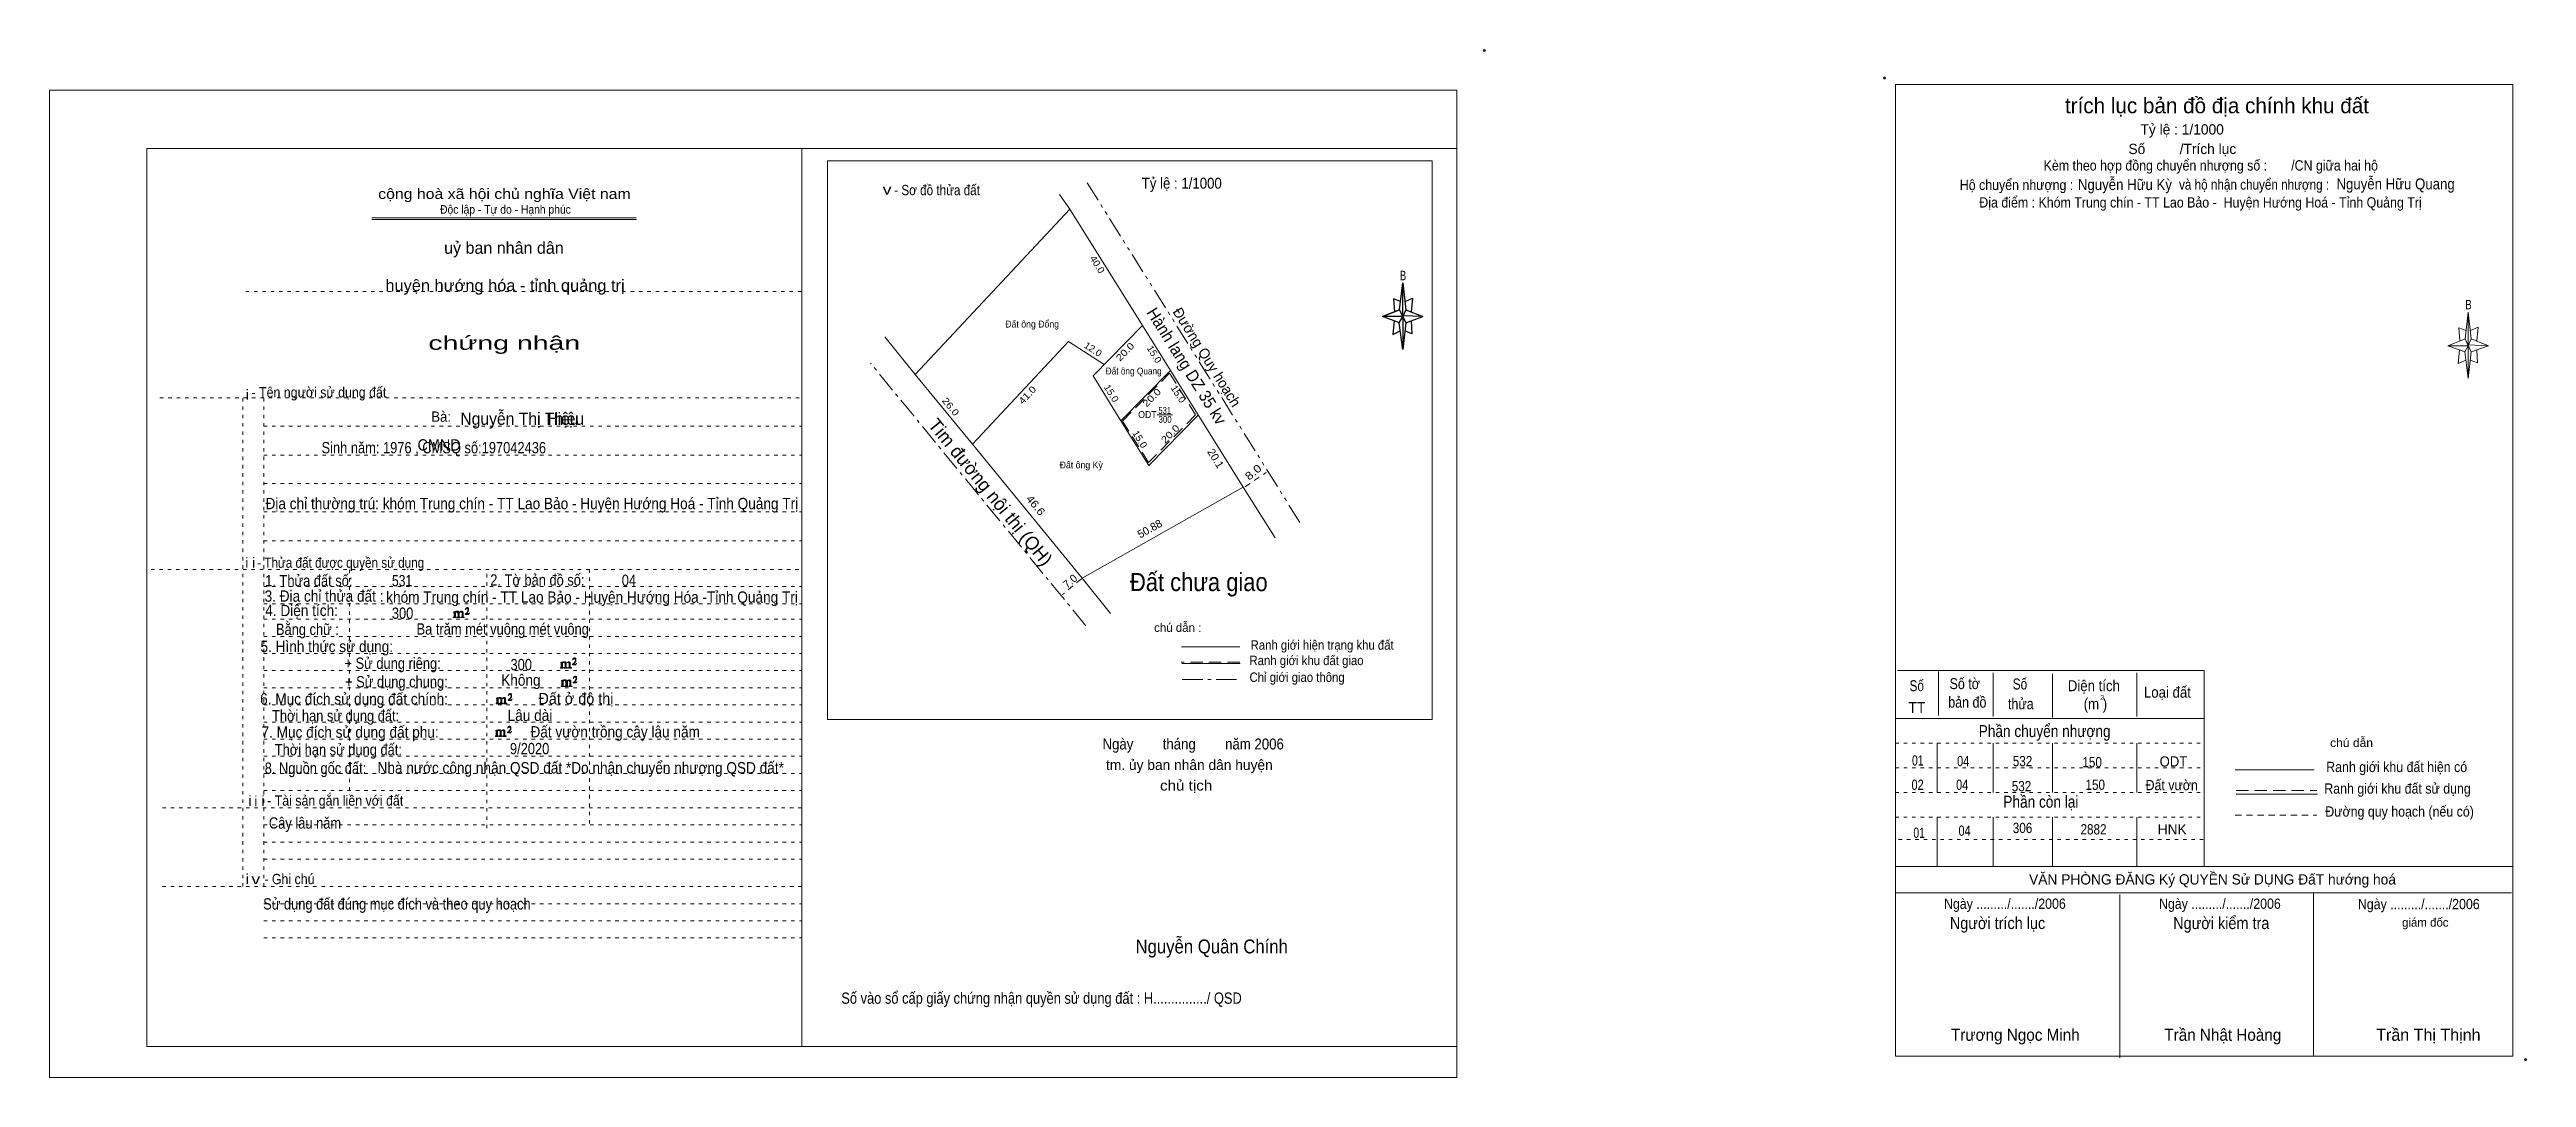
# Model space of a CAD drawing. Header units: centimetres. Extents: x -30.9 to 41.3, y 0.3 to 30.2.
import ezdxf
from ezdxf.enums import TextEntityAlignment as Align

# ---------------------------------------------------------------- set-up
doc = ezdxf.new("R2010")
doc.units = ezdxf.units.CM
doc.header["$LTSCALE"] = 0.12
doc.header["$PDMODE"] = 32
doc.header["$PDSIZE"] = 0.06
for name, pattern in [('DASH_DOUBLE_DOT', [9.2, 5, -1.2, 0.3, -1.2, 0.3, -1.2]), ('DOT_DASHED', [7.7, 5, -1.2, 0.3, -1.2]), ('DOTTED', [1.5, 0.3, -1.2]), ('MEDIUM_DASHED', [4.5, 3, -1.5]), ('SHORT_DASHED', [2.7, 1.5, -1.2])]:
    doc.linetypes.add(name, pattern=pattern)
for name, color, linetype, lineweight in [('1', 7, 'DOTTED', 13), ('2', 7, 'Continuous', 13), ('5', 7, 'Continuous', 13), ('50', 7, 'Continuous', 13)]:
    doc.layers.add(name, color=color, linetype=linetype, lineweight=lineweight)
for name, color, linetype in [('34', 7, 'Continuous'), ('6', 7, 'Continuous'), ('7', 7, 'Continuous')]:
    doc.layers.add(name, color=color, linetype=linetype)

msp = doc.modelspace()

# ---------------------------------------------------------------- hatches: boundary and pattern name
at = {"layer": '50'}
for points in [[(-19.09, 13.71), (-19.09, 13.7), (-19.09, 13.69), (-19.11, 13.69), (-19.12, 13.69), (-19.12, 13.68), (-19.03, 13.68), (-19.03, 13.69), (-19.04, 13.69), (-19.05, 13.69), (-19.05, 13.7), (-19.05, 13.71), (-19.05, 13.82), (-19.05, 13.83), (-19.04, 13.84), (-19.02, 13.84), (-19.01, 13.84), (-19, 13.84), (-18.99, 13.83), (-18.97, 13.8), (-18.97, 13.71), (-18.99, 13.7), (-18.99, 13.69), (-19, 13.69), (-19.01, 13.69), (-19.01, 13.68), (-18.92, 13.68), (-18.92, 13.69), (-18.93, 13.69), (-18.94, 13.69), (-18.94, 13.7), (-18.94, 13.71), (-18.94, 13.82), (-18.92, 13.84), (-18.91, 13.84), (-18.9, 13.84), (-18.87, 13.84), (-18.87, 13.83), (-18.86, 13.82), (-18.86, 13.8), (-18.86, 13.71), (-18.86, 13.7), (-18.87, 13.69), (-18.87, 13.69), (-18.89, 13.69), (-18.89, 13.68), (-18.8, 13.68), (-18.8, 13.69), (-18.81, 13.69), (-18.82, 13.69), (-18.83, 13.7), (-18.83, 13.71), (-18.83, 13.78), (-18.83, 13.83), (-18.83, 13.84), (-18.84, 13.85), (-18.86, 13.86), (-18.89, 13.86), (-18.9, 13.86), (-18.92, 13.85), (-18.95, 13.83), (-18.95, 13.84), (-18.96, 13.86), (-18.97, 13.86), (-18.99, 13.86), (-19.01, 13.86), (-19.02, 13.86), (-19.04, 13.84), (-19.05, 13.84), (-19.05, 13.83), (-19.05, 13.83), (-19.05, 13.84), (-19.05, 13.86), (-19.12, 13.84), (-19.12, 13.84), (-19.11, 13.84), (-19.09, 13.83), (-19.09, 13.82), (-19.09, 13.81)], [(-18.67, 13.77), (-18.64, 13.82), (-18.64, 13.82), (-18.65, 13.8), (-18.67, 13.8), (-18.68, 13.8), (-18.73, 13.8), (-18.7, 13.84), (-18.69, 13.85), (-18.67, 13.86), (-18.67, 13.88), (-18.67, 13.9), (-18.67, 13.92), (-18.67, 13.93), (-18.67, 13.95), (-18.68, 13.96), (-18.69, 13.96), (-18.7, 13.97), (-18.71, 13.97), (-18.73, 13.96), (-18.73, 13.96), (-18.74, 13.95), (-18.75, 13.93), (-18.77, 13.91), (-18.75, 13.91), (-18.75, 13.93), (-18.74, 13.93), (-18.73, 13.94), (-18.71, 13.94), (-18.7, 13.94), (-18.69, 13.93), (-18.68, 13.93), (-18.68, 13.9), (-18.68, 13.88), (-18.7, 13.86), (-18.7, 13.84), (-18.71, 13.83), (-18.77, 13.78), (-18.77, 13.77)], [(-15.97, 12.24), (-15.97, 12.23), (-15.97, 12.22), (-15.98, 12.22), (-15.99, 12.22), (-15.99, 12.2), (-15.91, 12.2), (-15.91, 12.22), (-15.92, 12.22), (-15.93, 12.22), (-15.93, 12.23), (-15.93, 12.24), (-15.93, 12.35), (-15.93, 12.36), (-15.92, 12.37), (-15.89, 12.37), (-15.88, 12.37), (-15.87, 12.37), (-15.86, 12.36), (-15.85, 12.32), (-15.85, 12.24), (-15.86, 12.23), (-15.86, 12.22), (-15.87, 12.22), (-15.88, 12.22), (-15.88, 12.2), (-15.79, 12.2), (-15.79, 12.22), (-15.81, 12.22), (-15.82, 12.22), (-15.82, 12.23), (-15.82, 12.24), (-15.82, 12.35), (-15.79, 12.37), (-15.78, 12.37), (-15.77, 12.37), (-15.75, 12.37), (-15.75, 12.36), (-15.74, 12.35), (-15.74, 12.32), (-15.74, 12.24), (-15.74, 12.23), (-15.75, 12.22), (-15.75, 12.22), (-15.76, 12.22), (-15.76, 12.2), (-15.67, 12.2), (-15.67, 12.22), (-15.69, 12.22), (-15.7, 12.22), (-15.71, 12.23), (-15.71, 12.24), (-15.71, 12.31), (-15.71, 12.36), (-15.71, 12.37), (-15.72, 12.38), (-15.74, 12.39), (-15.76, 12.39), (-15.77, 12.39), (-15.79, 12.38), (-15.83, 12.36), (-15.83, 12.37), (-15.84, 12.39), (-15.85, 12.39), (-15.86, 12.39), (-15.88, 12.39), (-15.89, 12.39), (-15.92, 12.37), (-15.93, 12.37), (-15.93, 12.36), (-15.93, 12.36), (-15.93, 12.37), (-15.93, 12.39), (-15.99, 12.37), (-15.99, 12.37), (-15.98, 12.37), (-15.97, 12.36), (-15.97, 12.35), (-15.97, 12.34)], [(-15.54, 12.3), (-15.52, 12.35), (-15.52, 12.35), (-15.53, 12.32), (-15.54, 12.32), (-15.55, 12.32), (-15.61, 12.32), (-15.57, 12.37), (-15.56, 12.38), (-15.54, 12.39), (-15.54, 12.41), (-15.54, 12.42), (-15.54, 12.45), (-15.54, 12.46), (-15.54, 12.48), (-15.55, 12.49), (-15.56, 12.49), (-15.57, 12.5), (-15.59, 12.5), (-15.61, 12.49), (-15.61, 12.49), (-15.62, 12.48), (-15.63, 12.46), (-15.64, 12.44), (-15.63, 12.44), (-15.63, 12.46), (-15.62, 12.46), (-15.61, 12.47), (-15.59, 12.47), (-15.57, 12.47), (-15.56, 12.46), (-15.55, 12.46), (-15.55, 12.42), (-15.55, 12.41), (-15.57, 12.39), (-15.57, 12.37), (-15.59, 12.36), (-15.64, 12.31), (-15.64, 12.3)], [(-15.95, 11.7), (-15.95, 11.69), (-15.95, 11.68), (-15.96, 11.68), (-15.97, 11.68), (-15.97, 11.67), (-15.88, 11.67), (-15.88, 11.68), (-15.89, 11.68), (-15.91, 11.68), (-15.91, 11.69), (-15.91, 11.7), (-15.91, 11.81), (-15.91, 11.82), (-15.89, 11.84), (-15.87, 11.84), (-15.86, 11.84), (-15.85, 11.84), (-15.84, 11.82), (-15.83, 11.79), (-15.83, 11.7), (-15.84, 11.69), (-15.84, 11.68), (-15.85, 11.68), (-15.86, 11.68), (-15.86, 11.67), (-15.77, 11.67), (-15.77, 11.68), (-15.78, 11.68), (-15.79, 11.68), (-15.79, 11.69), (-15.79, 11.7), (-15.79, 11.81), (-15.77, 11.84), (-15.76, 11.84), (-15.75, 11.84), (-15.73, 11.84), (-15.73, 11.82), (-15.72, 11.81), (-15.72, 11.79), (-15.72, 11.7), (-15.72, 11.69), (-15.73, 11.68), (-15.73, 11.68), (-15.74, 11.68), (-15.74, 11.67), (-15.65, 11.67), (-15.65, 11.68), (-15.66, 11.68), (-15.67, 11.68), (-15.69, 11.69), (-15.69, 11.7), (-15.69, 11.78), (-15.69, 11.82), (-15.69, 11.84), (-15.7, 11.85), (-15.72, 11.86), (-15.74, 11.86), (-15.75, 11.86), (-15.77, 11.85), (-15.81, 11.82), (-15.81, 11.84), (-15.82, 11.86), (-15.83, 11.86), (-15.84, 11.86), (-15.86, 11.86), (-15.87, 11.86), (-15.89, 11.84), (-15.91, 11.84), (-15.91, 11.82), (-15.91, 11.82), (-15.91, 11.84), (-15.91, 11.86), (-15.97, 11.84), (-15.97, 11.84), (-15.96, 11.84), (-15.95, 11.82), (-15.95, 11.81), (-15.95, 11.8)], [(-15.52, 11.77), (-15.5, 11.81), (-15.5, 11.81), (-15.51, 11.79), (-15.52, 11.79), (-15.53, 11.79), (-15.59, 11.79), (-15.55, 11.84), (-15.54, 11.85), (-15.52, 11.86), (-15.52, 11.88), (-15.52, 11.89), (-15.52, 11.91), (-15.52, 11.92), (-15.52, 11.95), (-15.53, 11.96), (-15.54, 11.96), (-15.55, 11.97), (-15.56, 11.97), (-15.59, 11.96), (-15.59, 11.96), (-15.6, 11.95), (-15.61, 11.92), (-15.62, 11.9), (-15.61, 11.9), (-15.61, 11.92), (-15.6, 11.92), (-15.59, 11.94), (-15.56, 11.94), (-15.55, 11.94), (-15.54, 11.92), (-15.53, 11.92), (-15.53, 11.89), (-15.53, 11.88), (-15.55, 11.86), (-15.55, 11.84), (-15.56, 11.82), (-15.62, 11.78), (-15.62, 11.77)], [(-17.85, 11.2), (-17.85, 11.19), (-17.85, 11.18), (-17.86, 11.18), (-17.87, 11.18), (-17.87, 11.16), (-17.79, 11.16), (-17.79, 11.18), (-17.8, 11.18), (-17.81, 11.18), (-17.81, 11.19), (-17.81, 11.2), (-17.81, 11.31), (-17.81, 11.32), (-17.8, 11.33), (-17.77, 11.33), (-17.76, 11.33), (-17.75, 11.33), (-17.74, 11.32), (-17.73, 11.28), (-17.73, 11.2), (-17.74, 11.19), (-17.74, 11.18), (-17.75, 11.18), (-17.76, 11.18), (-17.76, 11.16), (-17.67, 11.16), (-17.67, 11.18), (-17.69, 11.18), (-17.7, 11.18), (-17.7, 11.19), (-17.7, 11.2), (-17.7, 11.31), (-17.67, 11.33), (-17.66, 11.33), (-17.65, 11.33), (-17.63, 11.33), (-17.63, 11.32), (-17.62, 11.31), (-17.62, 11.28), (-17.62, 11.2), (-17.62, 11.19), (-17.63, 11.18), (-17.63, 11.18), (-17.64, 11.18), (-17.64, 11.16), (-17.55, 11.16), (-17.55, 11.18), (-17.57, 11.18), (-17.58, 11.18), (-17.59, 11.19), (-17.59, 11.2), (-17.59, 11.27), (-17.59, 11.32), (-17.59, 11.33), (-17.6, 11.34), (-17.62, 11.35), (-17.64, 11.35), (-17.65, 11.35), (-17.67, 11.34), (-17.71, 11.32), (-17.71, 11.33), (-17.72, 11.35), (-17.73, 11.35), (-17.74, 11.35), (-17.76, 11.35), (-17.77, 11.35), (-17.8, 11.33), (-17.81, 11.33), (-17.81, 11.32), (-17.81, 11.32), (-17.81, 11.33), (-17.81, 11.35), (-17.87, 11.33), (-17.87, 11.33), (-17.86, 11.33), (-17.85, 11.32), (-17.85, 11.31), (-17.85, 11.3)], [(-17.42, 11.26), (-17.4, 11.31), (-17.4, 11.31), (-17.41, 11.28), (-17.42, 11.28), (-17.43, 11.28), (-17.49, 11.28), (-17.45, 11.33), (-17.44, 11.34), (-17.42, 11.35), (-17.42, 11.37), (-17.42, 11.38), (-17.42, 11.41), (-17.42, 11.42), (-17.42, 11.44), (-17.43, 11.45), (-17.44, 11.45), (-17.45, 11.46), (-17.47, 11.46), (-17.49, 11.45), (-17.49, 11.45), (-17.5, 11.44), (-17.51, 11.42), (-17.52, 11.4), (-17.51, 11.4), (-17.51, 11.42), (-17.5, 11.42), (-17.49, 11.43), (-17.47, 11.43), (-17.45, 11.43), (-17.44, 11.42), (-17.43, 11.42), (-17.43, 11.38), (-17.43, 11.37), (-17.45, 11.35), (-17.45, 11.33), (-17.47, 11.32), (-17.52, 11.27), (-17.52, 11.26)], [(-17.87, 10.25), (-17.87, 10.24), (-17.87, 10.23), (-17.88, 10.23), (-17.89, 10.23), (-17.89, 10.21), (-17.81, 10.21), (-17.81, 10.23), (-17.82, 10.23), (-17.83, 10.23), (-17.83, 10.24), (-17.83, 10.25), (-17.83, 10.36), (-17.83, 10.37), (-17.82, 10.38), (-17.79, 10.38), (-17.78, 10.38), (-17.77, 10.38), (-17.76, 10.37), (-17.75, 10.33), (-17.75, 10.25), (-17.76, 10.24), (-17.76, 10.23), (-17.77, 10.23), (-17.78, 10.23), (-17.78, 10.21), (-17.69, 10.21), (-17.69, 10.23), (-17.71, 10.23), (-17.72, 10.23), (-17.72, 10.24), (-17.72, 10.25), (-17.72, 10.36), (-17.69, 10.38), (-17.68, 10.38), (-17.67, 10.38), (-17.65, 10.38), (-17.65, 10.37), (-17.64, 10.36), (-17.64, 10.33), (-17.64, 10.25), (-17.64, 10.24), (-17.65, 10.23), (-17.65, 10.23), (-17.66, 10.23), (-17.66, 10.21), (-17.57, 10.21), (-17.57, 10.23), (-17.59, 10.23), (-17.6, 10.23), (-17.61, 10.24), (-17.61, 10.25), (-17.61, 10.32), (-17.61, 10.37), (-17.61, 10.38), (-17.62, 10.39), (-17.64, 10.4), (-17.66, 10.4), (-17.67, 10.4), (-17.69, 10.39), (-17.73, 10.37), (-17.73, 10.38), (-17.74, 10.4), (-17.75, 10.4), (-17.76, 10.4), (-17.78, 10.4), (-17.79, 10.4), (-17.82, 10.38), (-17.83, 10.38), (-17.83, 10.37), (-17.83, 10.37), (-17.83, 10.38), (-17.83, 10.4), (-17.89, 10.38), (-17.89, 10.38), (-17.88, 10.38), (-17.87, 10.37), (-17.87, 10.36), (-17.87, 10.35)], [(-17.44, 10.31), (-17.42, 10.36), (-17.42, 10.36), (-17.43, 10.33), (-17.44, 10.33), (-17.45, 10.33), (-17.51, 10.33), (-17.47, 10.38), (-17.46, 10.39), (-17.44, 10.4), (-17.44, 10.42), (-17.44, 10.43), (-17.44, 10.46), (-17.44, 10.47), (-17.44, 10.49), (-17.45, 10.5), (-17.46, 10.5), (-17.47, 10.51), (-17.49, 10.51), (-17.51, 10.5), (-17.51, 10.5), (-17.52, 10.49), (-17.53, 10.47), (-17.54, 10.45), (-17.53, 10.45), (-17.53, 10.47), (-17.52, 10.47), (-17.51, 10.48), (-17.49, 10.48), (-17.47, 10.48), (-17.46, 10.47), (-17.45, 10.47), (-17.45, 10.43), (-17.45, 10.42), (-17.47, 10.4), (-17.47, 10.38), (-17.49, 10.37), (-17.54, 10.32), (-17.54, 10.31)]]:
    msp.add_hatch(color=256, dxfattribs=at).paths.add_polyline_path(points)

# ---------------------------------------------------------------- linework, layer by layer
at = {"layer": '1', "linetype": 'Continuous'}
for p, q in [((-28.05, 1.16), (-28.05, 27.36)), ((-28.05, 27.36), (10.15, 27.36)), ((-8.95, 1.16), (-8.95, 27.36)), ((10.15, 1.16), (10.15, 27.36)), ((-21.49, 25.34), (-13.78, 25.34)), ((-21.49, 25.29), (-13.77, 25.29)), ((22.94, 10.73), (31.94, 10.73)), ((-28.05, 1.16), (10.15, 1.16))]:
    msp.add_line(p, q, dxfattribs=at)
at = {"layer": '1'}
for p, q in [((-25.17, 23.19), (-8.95, 23.19)), ((-27.67, 20.09), (-8.95, 20.09)), ((-25.25, 5.83), (-25.25, 20.09)), ((-24.64, 5.83), (-24.64, 20.09)), ((-24.64, 19.26), (-8.95, 19.26)), ((-24.64, 18.42), (-8.95, 18.42)), ((-24.64, 17.59), (-8.95, 17.59)), ((-24.64, 16.76), (-8.95, 16.76)), ((-24.64, 15.92), (-8.95, 15.92)), ((-27.93, 15.08), (-8.95, 15.08)), ((-24.64, 14.58), (-8.95, 14.58)), ((-22.14, 8.63), (-22.14, 15.08)), ((-18.14, 7.53), (-18.14, 15.08)), ((-15.14, 7.67), (-15.14, 15.08)), ((-24.64, 14.08), (-8.95, 14.08)), ((-24.64, 13.63), (-8.95, 13.63)), ((-24.64, 13.13), (-8.95, 13.13)), ((-24.64, 12.63), (-8.95, 12.63)), ((-24.64, 12.13), (-8.95, 12.13)), ((-24.64, 11.63), (-8.95, 11.63)), ((-24.64, 11.13), (-8.95, 11.13)), ((-24.64, 10.63), (-8.95, 10.63)), ((-24.64, 10.13), (-8.95, 10.13)), ((-24.64, 9.63), (-8.95, 9.63)), ((22.94, 10.01), (31.94, 10.01)), ((-24.64, 9.13), (-8.95, 9.13)), ((22.94, 9.29), (31.94, 9.29)), ((22.94, 9.29), (31.94, 9.29)), ((-27.6, 8.13), (-8.95, 8.13)), ((-24.64, 8.63), (-8.95, 8.63)), ((22.94, 8.57), (31.94, 8.57)), ((22.94, 8.57), (31.94, 8.57)), ((-24.64, 7.63), (-8.95, 7.63)), ((22.94, 7.85), (31.94, 7.85)), ((22.94, 7.85), (31.94, 7.85)), ((-24.64, 7.13), (-8.95, 7.13)), ((-24.64, 6.63), (-8.95, 6.63)), ((23.03, 7.2), (31.94, 7.2)), ((23.03, 7.2), (31.94, 7.2)), ((-27.6, 5.83), (-8.95, 5.83)), ((-24.64, 5.33), (-8.95, 5.33)), ((-24.64, 4.83), (-8.95, 4.83)), ((-24.64, 4.33), (-8.95, 4.33))]:
    msp.add_line(p, q, dxfattribs=at)
at = {"layer": '1', "linetype": 'Continuous'}
msp.add_lwpolyline([(-30.89, 0.26), (10.15, 0.26), (10.15, 29.06), (-30.89, 29.06)], close=True, dxfattribs=at)
at = {"layer": '2'}
for p, q in [((-1.44, 26.02), (-1.14, 25.59)), ((-5.65, 20.77), (-1.14, 25.59)), ((0.98, 22.2), (-1.14, 25.59)), ((-5.65, 20.77), (-6.53, 21.87)), ((-5.65, 20.77), (-3.98, 18.74)), ((1.17, 18.11), (2.61, 19.58)), ((1.41, 19.59), (1.86, 19.59)), ((0.35, 19.42), (1.17, 18.11)), ((3.92, 17.48), (4.85, 16)), ((0.05, 13.8), (-0.78, 14.83))]:
    msp.add_line(p, q, dxfattribs=at)
at = {"layer": '2', "linetype": 'DASH_DOUBLE_DOT'}
msp.add_line((-0.63, 26.36), (5.58, 16.44), dxfattribs=at)
at = {"layer": '2', "linetype": 'DOT_DASHED'}
msp.add_line((-0.67, 13.44), (-6.95, 21.1), dxfattribs=at)
at = {"layer": '2', "linetype": 'SHORT_DASHED'}
for p, q in [((3.97, 17.49), (4.59, 17.91)), ((-0.8, 14.81), (-1.35, 14.35))]:
    msp.add_line(p, q, dxfattribs=at)
at = {"layer": '2'}
msp.add_lwpolyline([(-8.2, 27), (9.43, 27), (9.43, 10.7), (-8.2, 10.7)], close=True, dxfattribs=at)
for points in [[(-0.46, 20.73), (0.98, 22.2), (3.92, 17.48), (-0.78, 14.83), (-3.98, 18.74)], [(-3.98, 18.74), (-1.18, 21.73), (-0.14, 21.06)], [(-0.46, 20.73), (0.35, 19.42), (1.8, 20.89)]]:
    msp.add_lwpolyline(points, dxfattribs=at)
at = {"layer": '2', "linetype": 'MEDIUM_DASHED'}
msp.add_lwpolyline([(0.4, 19.41), (1.77, 20.81), (2.53, 19.59), (1.16, 18.2)], close=True, dxfattribs=at)
at = {"layer": '5'}
for p, q in [((39.55, 21.81), (39.64, 22.59)), ((39.73, 21.81), (40.23, 21.61)), ((39.55, 21.43), (39.05, 21.61)), ((39.73, 21.43), (39.64, 20.65)), ((39.91, 21.11), (39.7, 21.19)), ((39.89, 21.49), (39.91, 21.11)), ((23, 12.13), (31.94, 12.13)), ((24.19, 12.1), (24.19, 10.82)), ((25.79, 12.07), (25.79, 10.79)), ((27.52, 12.04), (27.52, 10.76)), ((29.98, 12.07), (29.98, 10.79)), ((31.94, 12.13), (31.94, 6.42)), ((24.16, 10.01), (24.16, 8.57)), ((25.79, 10.01), (25.79, 8.57)), ((27.52, 10.01), (27.52, 8.57)), ((29.98, 10.01), (29.98, 8.57)), ((32.85, 9.24), (35.15, 9.24)), ((32.87, 8.53), (35.25, 8.53)), ((24.16, 7.85), (24.16, 6.42)), ((25.79, 7.85), (25.79, 6.42)), ((27.52, 7.85), (27.52, 6.42)), ((29.98, 7.85), (29.98, 6.42)), ((22.94, 6.42), (40.94, 6.42)), ((22.94, 5.65), (40.9, 5.65)), ((29.48, 5.6), (29.48, 0.83)), ((35.13, 5.65), (35.13, 0.88))]:
    msp.add_line(p, q, dxfattribs=at)
at = {"layer": '5', "linetype": 'MEDIUM_DASHED'}
msp.add_line((32.87, 8.63), (35.23, 8.63), dxfattribs=at)
at = {"layer": '5', "linetype": 'SHORT_DASHED'}
msp.add_line((32.85, 7.91), (35.23, 7.91), dxfattribs=at)
at = {"layer": '5'}
for points in [[(22.94, 29.23), (40.94, 29.23), (40.94, 0.88), (22.94, 0.88)], [(39.64, 22.59), (39.73, 21.81), (39.64, 21.61)], [(39.64, 21.61), (39.05, 21.61), (39.55, 21.81), (39.73, 21.43), (40.23, 21.61), (39.64, 21.63)], [(39.64, 21.61), (39.64, 20.65), (39.54, 21.43)]]:
    msp.add_lwpolyline(points, close=True, dxfattribs=at)
for points in [[(39.64, 21.61), (39.55, 21.81), (39.05, 21.61)], [(39.58, 22.05), (39.37, 22.13), (39.4, 21.75)], [(39.71, 22.05), (39.93, 22.15), (39.89, 21.75)], [(39.39, 21.49), (39.35, 21.09), (39.57, 21.19)], [(39.64, 21.61), (39.73, 21.43), (40.23, 21.61)]]:
    msp.add_lwpolyline(points, dxfattribs=at)
for p in [(10.95, 30.22), (22.62, 29.42), (41.31, 0.78)]:
    msp.add_point(p, dxfattribs=at)
at = {"layer": '50', "lineweight": 25}
for p, q in [((8.48, 22.66), (8.57, 23.44)), ((8.48, 22.28), (7.98, 22.46)), ((8.66, 22.66), (9.16, 22.46)), ((8.66, 22.28), (8.57, 21.5)), ((8.84, 21.96), (8.63, 22.04)), ((8.82, 22.34), (8.84, 21.96))]:
    msp.add_line(p, q, dxfattribs=at)
at = {"layer": '50', "linetype": 'MEDIUM_DASHED'}
msp.add_line((3.82, 12.38), (2.11, 12.38), dxfattribs=at)
at = {"layer": '50'}
for p, q in [((3.82, 12.82), (2.12, 12.82)), ((3.83, 12.34), (2.13, 12.34))]:
    msp.add_line(p, q, dxfattribs=at)
at = {"layer": '50', "linetype": 'DOT_DASHED'}
msp.add_line((2.14, 11.87), (3.85, 11.87), dxfattribs=at)
at = {"layer": '50', "lineweight": 25}
for points in [[(8.57, 23.44), (8.66, 22.66), (8.57, 22.46)], [(8.57, 22.46), (7.98, 22.46), (8.48, 22.66), (8.66, 22.28), (9.16, 22.46), (8.57, 22.48)], [(8.57, 22.46), (8.57, 21.5), (8.47, 22.28)]]:
    msp.add_lwpolyline(points, close=True, dxfattribs=at)
for points in [[(8.57, 22.46), (8.48, 22.66), (7.98, 22.46)], [(8.51, 22.9), (8.3, 22.98), (8.33, 22.6)], [(8.57, 22.46), (8.66, 22.28), (9.16, 22.46)], [(8.64, 22.9), (8.86, 23), (8.82, 22.6)], [(8.32, 22.34), (8.28, 21.94), (8.5, 22.04)]]:
    msp.add_lwpolyline(points, dxfattribs=at)
at = {"layer": '50'}
for points in [[(-19.09, 13.71), (-19.09, 13.7), (-19.09, 13.69), (-19.11, 13.69), (-19.12, 13.69), (-19.12, 13.68), (-19.03, 13.68), (-19.03, 13.69), (-19.04, 13.69), (-19.05, 13.69), (-19.05, 13.7), (-19.05, 13.71), (-19.05, 13.82), (-19.05, 13.83), (-19.04, 13.84), (-19.02, 13.84), (-19.01, 13.84), (-19, 13.84), (-18.99, 13.83), (-18.97, 13.8), (-18.97, 13.71), (-18.99, 13.7), (-18.99, 13.69), (-19, 13.69), (-19.01, 13.69), (-19.01, 13.68), (-18.92, 13.68), (-18.92, 13.69), (-18.93, 13.69), (-18.94, 13.69), (-18.94, 13.7), (-18.94, 13.71), (-18.94, 13.82), (-18.92, 13.84), (-18.91, 13.84), (-18.9, 13.84), (-18.87, 13.84), (-18.87, 13.83), (-18.86, 13.82), (-18.86, 13.8), (-18.86, 13.71), (-18.86, 13.7), (-18.87, 13.69), (-18.87, 13.69), (-18.89, 13.69), (-18.89, 13.68), (-18.8, 13.68), (-18.8, 13.69), (-18.81, 13.69), (-18.82, 13.69), (-18.83, 13.7), (-18.83, 13.71), (-18.83, 13.78), (-18.83, 13.83), (-18.83, 13.84), (-18.84, 13.85), (-18.86, 13.86), (-18.89, 13.86), (-18.9, 13.86), (-18.92, 13.85), (-18.95, 13.83), (-18.95, 13.84), (-18.96, 13.86), (-18.97, 13.86), (-18.99, 13.86), (-19.01, 13.86), (-19.02, 13.86), (-19.04, 13.84), (-19.05, 13.84), (-19.05, 13.83), (-19.05, 13.83), (-19.05, 13.84), (-19.05, 13.86), (-19.12, 13.84), (-19.12, 13.84), (-19.11, 13.84), (-19.09, 13.83), (-19.09, 13.82), (-19.09, 13.81)], [(-18.67, 13.77), (-18.64, 13.82), (-18.64, 13.82), (-18.65, 13.8), (-18.67, 13.8), (-18.68, 13.8), (-18.73, 13.8), (-18.7, 13.84), (-18.69, 13.85), (-18.67, 13.86), (-18.67, 13.88), (-18.67, 13.9), (-18.67, 13.92), (-18.67, 13.93), (-18.67, 13.95), (-18.68, 13.96), (-18.69, 13.96), (-18.7, 13.97), (-18.71, 13.97), (-18.73, 13.96), (-18.73, 13.96), (-18.74, 13.95), (-18.75, 13.93), (-18.77, 13.91), (-18.75, 13.91), (-18.75, 13.93), (-18.74, 13.93), (-18.73, 13.94), (-18.71, 13.94), (-18.7, 13.94), (-18.69, 13.93), (-18.68, 13.93), (-18.68, 13.9), (-18.68, 13.88), (-18.7, 13.86), (-18.7, 13.84), (-18.71, 13.83), (-18.77, 13.78), (-18.77, 13.77)], [(-15.97, 12.24), (-15.97, 12.23), (-15.97, 12.22), (-15.98, 12.22), (-15.99, 12.22), (-15.99, 12.2), (-15.91, 12.2), (-15.91, 12.22), (-15.92, 12.22), (-15.93, 12.22), (-15.93, 12.23), (-15.93, 12.24), (-15.93, 12.35), (-15.93, 12.36), (-15.92, 12.37), (-15.89, 12.37), (-15.88, 12.37), (-15.87, 12.37), (-15.86, 12.36), (-15.85, 12.32), (-15.85, 12.24), (-15.86, 12.23), (-15.86, 12.22), (-15.87, 12.22), (-15.88, 12.22), (-15.88, 12.2), (-15.79, 12.2), (-15.79, 12.22), (-15.81, 12.22), (-15.82, 12.22), (-15.82, 12.23), (-15.82, 12.24), (-15.82, 12.35), (-15.79, 12.37), (-15.78, 12.37), (-15.77, 12.37), (-15.75, 12.37), (-15.75, 12.36), (-15.74, 12.35), (-15.74, 12.32), (-15.74, 12.24), (-15.74, 12.23), (-15.75, 12.22), (-15.75, 12.22), (-15.76, 12.22), (-15.76, 12.2), (-15.67, 12.2), (-15.67, 12.22), (-15.69, 12.22), (-15.7, 12.22), (-15.71, 12.23), (-15.71, 12.24), (-15.71, 12.31), (-15.71, 12.36), (-15.71, 12.37), (-15.72, 12.38), (-15.74, 12.39), (-15.76, 12.39), (-15.77, 12.39), (-15.79, 12.38), (-15.83, 12.36), (-15.83, 12.37), (-15.84, 12.39), (-15.85, 12.39), (-15.86, 12.39), (-15.88, 12.39), (-15.89, 12.39), (-15.92, 12.37), (-15.93, 12.37), (-15.93, 12.36), (-15.93, 12.36), (-15.93, 12.37), (-15.93, 12.39), (-15.99, 12.37), (-15.99, 12.37), (-15.98, 12.37), (-15.97, 12.36), (-15.97, 12.35), (-15.97, 12.34)], [(-15.54, 12.3), (-15.52, 12.35), (-15.52, 12.35), (-15.53, 12.32), (-15.54, 12.32), (-15.55, 12.32), (-15.61, 12.32), (-15.57, 12.37), (-15.56, 12.38), (-15.54, 12.39), (-15.54, 12.41), (-15.54, 12.42), (-15.54, 12.45), (-15.54, 12.46), (-15.54, 12.48), (-15.55, 12.49), (-15.56, 12.49), (-15.57, 12.5), (-15.59, 12.5), (-15.61, 12.49), (-15.61, 12.49), (-15.62, 12.48), (-15.63, 12.46), (-15.64, 12.44), (-15.63, 12.44), (-15.63, 12.46), (-15.62, 12.46), (-15.61, 12.47), (-15.59, 12.47), (-15.57, 12.47), (-15.56, 12.46), (-15.55, 12.46), (-15.55, 12.42), (-15.55, 12.41), (-15.57, 12.39), (-15.57, 12.37), (-15.59, 12.36), (-15.64, 12.31), (-15.64, 12.3)], [(-15.95, 11.7), (-15.95, 11.69), (-15.95, 11.68), (-15.96, 11.68), (-15.97, 11.68), (-15.97, 11.67), (-15.88, 11.67), (-15.88, 11.68), (-15.89, 11.68), (-15.91, 11.68), (-15.91, 11.69), (-15.91, 11.7), (-15.91, 11.81), (-15.91, 11.82), (-15.89, 11.84), (-15.87, 11.84), (-15.86, 11.84), (-15.85, 11.84), (-15.84, 11.82), (-15.83, 11.79), (-15.83, 11.7), (-15.84, 11.69), (-15.84, 11.68), (-15.85, 11.68), (-15.86, 11.68), (-15.86, 11.67), (-15.77, 11.67), (-15.77, 11.68), (-15.78, 11.68), (-15.79, 11.68), (-15.79, 11.69), (-15.79, 11.7), (-15.79, 11.81), (-15.77, 11.84), (-15.76, 11.84), (-15.75, 11.84), (-15.73, 11.84), (-15.73, 11.82), (-15.72, 11.81), (-15.72, 11.79), (-15.72, 11.7), (-15.72, 11.69), (-15.73, 11.68), (-15.73, 11.68), (-15.74, 11.68), (-15.74, 11.67), (-15.65, 11.67), (-15.65, 11.68), (-15.66, 11.68), (-15.67, 11.68), (-15.69, 11.69), (-15.69, 11.7), (-15.69, 11.78), (-15.69, 11.82), (-15.69, 11.84), (-15.7, 11.85), (-15.72, 11.86), (-15.74, 11.86), (-15.75, 11.86), (-15.77, 11.85), (-15.81, 11.82), (-15.81, 11.84), (-15.82, 11.86), (-15.83, 11.86), (-15.84, 11.86), (-15.86, 11.86), (-15.87, 11.86), (-15.89, 11.84), (-15.91, 11.84), (-15.91, 11.82), (-15.91, 11.82), (-15.91, 11.84), (-15.91, 11.86), (-15.97, 11.84), (-15.97, 11.84), (-15.96, 11.84), (-15.95, 11.82), (-15.95, 11.81), (-15.95, 11.8)], [(-15.52, 11.77), (-15.5, 11.81), (-15.5, 11.81), (-15.51, 11.79), (-15.52, 11.79), (-15.53, 11.79), (-15.59, 11.79), (-15.55, 11.84), (-15.54, 11.85), (-15.52, 11.86), (-15.52, 11.88), (-15.52, 11.89), (-15.52, 11.91), (-15.52, 11.92), (-15.52, 11.95), (-15.53, 11.96), (-15.54, 11.96), (-15.55, 11.97), (-15.56, 11.97), (-15.59, 11.96), (-15.59, 11.96), (-15.6, 11.95), (-15.61, 11.92), (-15.62, 11.9), (-15.61, 11.9), (-15.61, 11.92), (-15.6, 11.92), (-15.59, 11.94), (-15.56, 11.94), (-15.55, 11.94), (-15.54, 11.92), (-15.53, 11.92), (-15.53, 11.89), (-15.53, 11.88), (-15.55, 11.86), (-15.55, 11.84), (-15.56, 11.82), (-15.62, 11.78), (-15.62, 11.77)], [(-17.85, 11.2), (-17.85, 11.19), (-17.85, 11.18), (-17.86, 11.18), (-17.87, 11.18), (-17.87, 11.16), (-17.79, 11.16), (-17.79, 11.18), (-17.8, 11.18), (-17.81, 11.18), (-17.81, 11.19), (-17.81, 11.2), (-17.81, 11.31), (-17.81, 11.32), (-17.8, 11.33), (-17.77, 11.33), (-17.76, 11.33), (-17.75, 11.33), (-17.74, 11.32), (-17.73, 11.28), (-17.73, 11.2), (-17.74, 11.19), (-17.74, 11.18), (-17.75, 11.18), (-17.76, 11.18), (-17.76, 11.16), (-17.67, 11.16), (-17.67, 11.18), (-17.69, 11.18), (-17.7, 11.18), (-17.7, 11.19), (-17.7, 11.2), (-17.7, 11.31), (-17.67, 11.33), (-17.66, 11.33), (-17.65, 11.33), (-17.63, 11.33), (-17.63, 11.32), (-17.62, 11.31), (-17.62, 11.28), (-17.62, 11.2), (-17.62, 11.19), (-17.63, 11.18), (-17.63, 11.18), (-17.64, 11.18), (-17.64, 11.16), (-17.55, 11.16), (-17.55, 11.18), (-17.57, 11.18), (-17.58, 11.18), (-17.59, 11.19), (-17.59, 11.2), (-17.59, 11.27), (-17.59, 11.32), (-17.59, 11.33), (-17.6, 11.34), (-17.62, 11.35), (-17.64, 11.35), (-17.65, 11.35), (-17.67, 11.34), (-17.71, 11.32), (-17.71, 11.33), (-17.72, 11.35), (-17.73, 11.35), (-17.74, 11.35), (-17.76, 11.35), (-17.77, 11.35), (-17.8, 11.33), (-17.81, 11.33), (-17.81, 11.32), (-17.81, 11.32), (-17.81, 11.33), (-17.81, 11.35), (-17.87, 11.33), (-17.87, 11.33), (-17.86, 11.33), (-17.85, 11.32), (-17.85, 11.31), (-17.85, 11.3)], [(-17.42, 11.26), (-17.4, 11.31), (-17.4, 11.31), (-17.41, 11.28), (-17.42, 11.28), (-17.43, 11.28), (-17.49, 11.28), (-17.45, 11.33), (-17.44, 11.34), (-17.42, 11.35), (-17.42, 11.37), (-17.42, 11.38), (-17.42, 11.41), (-17.42, 11.42), (-17.42, 11.44), (-17.43, 11.45), (-17.44, 11.45), (-17.45, 11.46), (-17.47, 11.46), (-17.49, 11.45), (-17.49, 11.45), (-17.5, 11.44), (-17.51, 11.42), (-17.52, 11.4), (-17.51, 11.4), (-17.51, 11.42), (-17.5, 11.42), (-17.49, 11.43), (-17.47, 11.43), (-17.45, 11.43), (-17.44, 11.42), (-17.43, 11.42), (-17.43, 11.38), (-17.43, 11.37), (-17.45, 11.35), (-17.45, 11.33), (-17.47, 11.32), (-17.52, 11.27), (-17.52, 11.26)], [(-17.87, 10.25), (-17.87, 10.24), (-17.87, 10.23), (-17.88, 10.23), (-17.89, 10.23), (-17.89, 10.21), (-17.81, 10.21), (-17.81, 10.23), (-17.82, 10.23), (-17.83, 10.23), (-17.83, 10.24), (-17.83, 10.25), (-17.83, 10.36), (-17.83, 10.37), (-17.82, 10.38), (-17.79, 10.38), (-17.78, 10.38), (-17.77, 10.38), (-17.76, 10.37), (-17.75, 10.33), (-17.75, 10.25), (-17.76, 10.24), (-17.76, 10.23), (-17.77, 10.23), (-17.78, 10.23), (-17.78, 10.21), (-17.69, 10.21), (-17.69, 10.23), (-17.71, 10.23), (-17.72, 10.23), (-17.72, 10.24), (-17.72, 10.25), (-17.72, 10.36), (-17.69, 10.38), (-17.68, 10.38), (-17.67, 10.38), (-17.65, 10.38), (-17.65, 10.37), (-17.64, 10.36), (-17.64, 10.33), (-17.64, 10.25), (-17.64, 10.24), (-17.65, 10.23), (-17.65, 10.23), (-17.66, 10.23), (-17.66, 10.21), (-17.57, 10.21), (-17.57, 10.23), (-17.59, 10.23), (-17.6, 10.23), (-17.61, 10.24), (-17.61, 10.25), (-17.61, 10.32), (-17.61, 10.37), (-17.61, 10.38), (-17.62, 10.39), (-17.64, 10.4), (-17.66, 10.4), (-17.67, 10.4), (-17.69, 10.39), (-17.73, 10.37), (-17.73, 10.38), (-17.74, 10.4), (-17.75, 10.4), (-17.76, 10.4), (-17.78, 10.4), (-17.79, 10.4), (-17.82, 10.38), (-17.83, 10.38), (-17.83, 10.37), (-17.83, 10.37), (-17.83, 10.38), (-17.83, 10.4), (-17.89, 10.38), (-17.89, 10.38), (-17.88, 10.38), (-17.87, 10.37), (-17.87, 10.36), (-17.87, 10.35)], [(-17.44, 10.31), (-17.42, 10.36), (-17.42, 10.36), (-17.43, 10.33), (-17.44, 10.33), (-17.45, 10.33), (-17.51, 10.33), (-17.47, 10.38), (-17.46, 10.39), (-17.44, 10.4), (-17.44, 10.42), (-17.44, 10.43), (-17.44, 10.46), (-17.44, 10.47), (-17.44, 10.49), (-17.45, 10.5), (-17.46, 10.5), (-17.47, 10.51), (-17.49, 10.51), (-17.51, 10.5), (-17.51, 10.5), (-17.52, 10.49), (-17.53, 10.47), (-17.54, 10.45), (-17.53, 10.45), (-17.53, 10.47), (-17.52, 10.47), (-17.51, 10.48), (-17.49, 10.48), (-17.47, 10.48), (-17.46, 10.47), (-17.45, 10.47), (-17.45, 10.43), (-17.45, 10.42), (-17.47, 10.4), (-17.47, 10.38), (-17.49, 10.37), (-17.54, 10.32), (-17.54, 10.31)]]:
    msp.add_lwpolyline(points, close=True, dxfattribs=at)

# ---------------------------------------------------------------- texts
at = {"layer": '1'}
for s, height, width, p in [('cộng hoà xã hội chủ nghĩa Việt nam', 0.3, 1.15, (-17.625, 25.89)), ('v', 0.3, 1.3, (-6.465, 26.02)), ('- Sơ đồ thửa đất ', 0.3, 0.85, (-4.96, 26)), ('Độc lập - Tự do - Hạnh phúc', 0.25, 0.9, (-17.595, 25.46)), ('chứng nhận', 0.4, 1.55, (-17.63, 21.49)), ('- Tên người sử dụng đất', 0.3, 0.9, (-23.035, 20.1)), ('- Thửa đất được quyền sử dụng', 0.3, 0.85, (-22.4, 15.13)), ('2', 0.15, 0.8, (28.965, 11.27)), ('01', 0.3, 0.75, (23.59, 9.36)), ('04', 0.3, 0.8, (24.915, 9.34)), ('532', 0.3, 0.85, (26.645, 9.34)), ('150', 0.3, 0.85, (28.675, 9.31)), ('ODT', 0.3, 0.95, (31.045, 9.33)), ('02', 0.3, 0.8, (23.585, 8.65)), ('04', 0.3, 0.8, (24.885, 8.65)), ('532', 0.3, 0.85, (26.615, 8.61)), ('150', 0.3, 0.85, (28.765, 8.65)), ('- Tài sản gắn liền với đất ', 0.3, 0.9, (-22.51, 8.19)), ('01', 0.3, 0.75, (23.63, 7.25)), ('04', 0.3, 0.8, (24.955, 7.31)), ('04', 0.3, 0.8, (24.955, 7.31)), ('306', 0.3, 0.85, (26.645, 7.39)), ('2882', 0.3, 0.85, (28.715, 7.35)), ('v', 0.3, 1.3, (-24.875, 5.9)), ('- Ghi chú', 0.3, 0.9, (-23.895, 5.9))]:
    msp.add_text(s, height=height, dxfattribs=dict(at, width=width)).set_placement(p, align=Align.CENTER)
for s, height, p in [('uỷ ban nhân dân', 0.35, (-17.64, 24.29)), ('i', 0.3, (-25.125, 20.03)), ('i', 0.3, (-25.135, 15.13)), ('i', 0.3, (-24.935, 15.13)), ('i', 0.3, (-25.045, 8.18)), ('i', 0.3, (-24.875, 8.17)), ('i', 0.3, (-24.665, 8.18)), ('HNK', 0.3, (31.01, 7.35)), ('i', 0.3, (-25.125, 5.9))]:
    msp.add_text(s, height=height, dxfattribs=at).set_placement(p, align=Align.CENTER)
at = {"layer": '2'}
for s, height, rotation, width, p in [('40.0', 0.2, 302.021, 1.05, (-0.419, 23.928)), ('Hành lang DZ 35 kv', 0.3481, 301.993, 0.95, (2.122, 20.922)), ('12.0', 0.2, 327.209, 1.05, (-0.514, 21.422)), ('20.0', 0.2, 45.591, 1.2, (0.545, 21.36)), ('15.0', 0.1999, 301.918, 1.05, (1.241, 21.308)), ('41.0', 0.2, 46.879, 1.15, (-2.303, 20.102)), ('15.0', 0.2, 301.729, 1.05, (-0.01, 20.168)), ('20.0', 0.2, 45.392, 1.2, (1.322, 20.025)), ('15.0', 0.1998, 301.918, 1.05, (1.941, 20.148)), ('26.0', 0.2, 309.443, 1.15, (-4.691, 19.768)), ('15.0', 0.1997, 301.918, 1.05, (0.821, 18.828)), ('20.0', 0.2, 45.392, 1.2, (1.862, 18.965)), ('8.0', 0.2294, 40.002, 1.2, (4.286, 17.831)), ('46.6', 0.2279, 309.253, 1.1, (-2.221, 16.882))]:
    msp.add_text(s, height=height, rotation=rotation, dxfattribs=dict(at, width=width)).set_placement(p, align=Align.CENTER)
for s, height, rotation, p in [('Đường Quy hoạch', 0.3, 302.047, (2.731, 21.195)), ('Tim đường nội thị (QH)', 0.3869, 309.256, (-3.602, 17.217)), ('20.1', 0.23, 301.992, (3.018, 18.261)), ('50.88', 0.2284, 29.218, (1.249, 16.17)), ('7.0 ', 0.2281, 40.002, (-1.023, 14.679))]:
    msp.add_text(s, height=height, rotation=rotation, dxfattribs=at).set_placement(p, align=Align.CENTER)
for s, height, width, p in [('Đất ông Đổng', 0.2, 0.95, (-2.235, 22.14)), ('Đất ông Quang', 0.2, 0.9, (0.725, 20.77)), ('ODT', 0.2, 0.95, (1.125, 19.5)), ('300', 0.2, 0.85, (1.64, 19.36)), ('531', 0.2, 0.8, (1.63, 19.62)), ('Đất ông Kỳ', 0.2, 0.95, (-0.805, 18.03)), ('Đất chưa giao', 0.5308, 0.9, (2.625, 14.45))]:
    msp.add_text(s, height=height, dxfattribs=dict(at, width=width)).set_placement(p, align=Align.CENTER)
at = {"layer": '34', "width": 0.9}
for s, p in [('Nguyễn Hữu Kỳ', (28.26, 26.15)), ('Nguyễn Hữu Quang', (35.8, 26.17))]:
    msp.add_text(s, height=0.32, dxfattribs=at).set_placement(p)
at = {"layer": '5'}
for s, height, p in [('trích lục bản đồ địa chính khu đất', 0.45, (32.315, 28.39)), ('Số         /Trích lục', 0.3, (31.305, 27.2)), ('Tỷ lệ : 1/1000', 0.3, (31.3, 27.77)), ('VĂN PHÒNG ĐĂNG Ký QUYỀN Sử DỤNG ĐấT hướng hoá', 0.3, (32.185, 5.89)), ('VĂN PHÒNG ĐĂNG Ký QUYỀN Sử DỤNG ĐấT hướng hoá', 0.3, (32.185, 5.89)), ('giám đốc', 0.25, (38.39, 4.66)), ('Trần Thị Thịnh', 0.35, (38.48, 1.33))]:
    msp.add_text(s, height=height, dxfattribs=at).set_placement(p, align=Align.CENTER)
for s, height, width, p in [('Kèm theo hợp đồng chuyển nhượng số :       /CN giữa hai hộ ', 0.3, 0.9, (32.185, 26.72)), ('Hộ chuyển nhượng :', 0.3, 0.9, (26.47, 26.15)), ('và hộ nhận chuyển nhượng : ', 0.3, 0.85, (33.445, 26.16)), ('Địa điểm : Khóm Trung chín - TT Lao Bảo -  Huyện Hướng Hoá - Tỉnh Quảng Trị ', 0.3, 0.9, (31.885, 25.64)), ('B', 0.276, 0.75, (39.65, 22.67)), ('Ba trăm mét vuông mét vuông', 0.33, 0.85, (-17.675, 13.18)), ('Số', 0.32, 0.8, (23.56, 11.53)), ('Số tờ', 0.32, 0.85, (24.96, 11.59)), ('Số', 0.32, 0.8, (26.57, 11.58)), ('Diện tích', 0.32, 0.9, (28.725, 11.53)), ('Loại đất', 0.32, 0.9, (30.87, 11.34)), ('TT', 0.32, 0.95, (23.565, 10.89)), ('bản đồ', 0.32, 0.85, (25.035, 11.05)), ('thửa', 0.32, 0.85, (26.595, 11)), ('(m )', 0.32, 0.9, (28.77, 11)), ('Phần chuyển nhượng ', 0.35, 0.85, (27.345, 10.19)), ('chú dẫn', 0.25, 1.05, (36.24, 9.9)), ('Ranh giới khu đất hiện có ', 0.3, 0.9, (37.605, 9.17)), ('Đất vườn', 0.3, 0.9, (30.995, 8.64)), ('Ranh giới khu đất sử dụng', 0.3, 0.9, (37.58, 8.54)), ('Phần còn lại ', 0.35, 0.85, (27.235, 8.13)), ('Đường quy hoạch (nếu có)', 0.3, 0.9, (37.64, 7.87)), ('Ngày ........./......./2006', 0.3, 0.9, (26.13, 5.18)), ('Ngày ........./......./2006', 0.3, 0.9, (32.4, 5.18)), ('Ngày ........./......./2006', 0.3, 0.9, (38.2, 5.17)), ('Nguyễn Quân Chính', 0.4049, 0.9, (3, 3.88)), ('Người trích lục', 0.35, 0.9, (25.915, 4.59)), ('Người kiểm tra', 0.35, 0.9, (32.44, 4.59)), ('Trương Ngọc Minh', 0.35, 0.95, (26.435, 1.33)), ('Trần Nhật Hoàng', 0.35, 0.95, (32.485, 1.33))]:
    msp.add_text(s, height=height, dxfattribs=dict(at, width=width)).set_placement(p, align=Align.CENTER)
at = {"layer": '50', "width": 0.9}
msp.add_text('Tỷ lệ : 1/1000', height=0.32, dxfattribs=at).set_placement((0.96, 26.19))
at = {"layer": '50'}
for s, height, width, p in [('  huyện hướng hóa - tỉnh quảng trị', 0.34, 1.05, (-17.74, 23.2)), ('B', 0.276, 0.75, (8.58, 23.52)), ('Nguyễn Thị Thiệu', 0.36, 0.95, (-17.105, 19.3)), ('Sinh năm: 1976 , CMSQ số:197042436', 0.33, 0.85, (-19.685, 18.47)), ('Địa chỉ thường trú: khóm Trung chín - TT Lao Bảo - Huyện Hướng Hoá - Tỉnh Quảng Trị', 0.33, 0.9, (-16.825, 16.84)), ('3. Địa chỉ thửa đất : ', 0.33, 0.9, (-22.83, 14.14)), ('1. Thửa đất số:  ', 0.33, 0.85, (-23.225, 14.59)), ('khóm Trung chín - TT Lao Bảo - Huyện Hướng Hóa -Tỉnh Quảng Trị', 0.33, 0.9, (-15.07, 14.11)), ('531', 0.33, 0.8, (-20.61, 14.59)), ('2. Tờ bản đồ số:  ', 0.33, 0.85, (-16.56, 14.61)), ('04', 0.33, 0.85, (-13.995, 14.6)), ('4. Diện tích: ', 0.33, 0.9, (-23.485, 13.72)), ('300', 0.33, 0.85, (-20.595, 13.64)), ('5. Hình thức sử dụng:', 0.33, 0.9, (-22.805, 12.67)), ('Bằng chữ :', 0.33, 0.85, (-23.37, 13.17)), ('Ranh giới hiện trạng khu đất', 0.275, 0.9, (6.22, 12.74)), ('+ Sử dụng riêng:', 0.33, 0.85, (-20.885, 12.18)), ('300', 0.33, 0.85, (-17.135, 12.14)), ('Ranh giới khu đất giao', 0.275, 0.9, (5.765, 12.29)), ('+ Sử dụng chung:', 0.33, 0.85, (-20.775, 11.64)), ('Không', 0.33, 0.9, (-17.145, 11.69)), ('Chỉ giới giao thông', 0.275, 0.9, (5.49, 11.8)), ('6. Mục đích sử dụng đất chính:', 0.33, 0.9, (-22.01, 11.14)), (' Thời hạn sử dụng đất:', 0.33, 0.85, (-22.6, 10.65)), ('Lâu dài', 0.33, 0.9, (-16.88, 10.66)), ('Đất ở đô thị', 0.33, 0.95, (-15.54, 11.15)), ('7. Mục đích sử dụng đất phụ:', 0.33, 0.9, (-22.125, 10.17)), ('Đất vườn trồng cây lâu năm', 0.33, 0.9, (-14.395, 10.18)), ('Ngày        tháng        năm 2006', 0.32, 0.9, (2.46, 9.83)), ('8. Nguồn gốc đất:', 0.33, 0.85, (-23.135, 9.12)), (' Thời hạn sử dụng đất:', 0.33, 0.85, (-22.52, 9.66)), ('Nhà nước công nhận QSD đất *Do nhận chuyển nhượng QSD đất*', 0.33, 0.9, (-15.4, 9.13)), ('9/2020', 0.33, 0.85, (-16.89, 9.69)), ('chủ tịch', 0.3, 1.1, (2.255, 8.63)), ('Cây lâu năm', 0.33, 0.85, (-23.44, 7.52)), ('Sử dụng đất đúng mục đích và theo quy hoạch', 0.33, 0.85, (-20.76, 5.16)), ('Số vào sổ cấp giấy chứng nhận quyền sử dụng đất : H.............../ QSD             ', 0.33, 0.85, (-1.285, 2.41))]:
    msp.add_text(s, height=height, dxfattribs=dict(at, width=width)).set_placement(p, align=Align.CENTER)
for s, height, p in [('chú dẫn :', 0.25, (2.01, 13.26)), ('tm. ủy ban nhân dân huyện ', 0.3, (2.405, 9.23))]:
    msp.add_text(s, height=height, dxfattribs=at).set_placement(p, align=Align.CENTER)
at = {"layer": '6', "width": 0.95}
msp.add_text('Hiệu', height=0.36, dxfattribs=at).set_placement((-15.935, 19.3), align=Align.CENTER)
at = {"layer": '7', "width": 0.95}
for s, height, p in [('Bà:', 0.3, (-19.47, 19.39)), ('CMND', 0.33, (-19.53, 18.55))]:
    msp.add_text(s, height=height, dxfattribs=at).set_placement(p, align=Align.CENTER)

doc.saveas('drawing.dxf')
